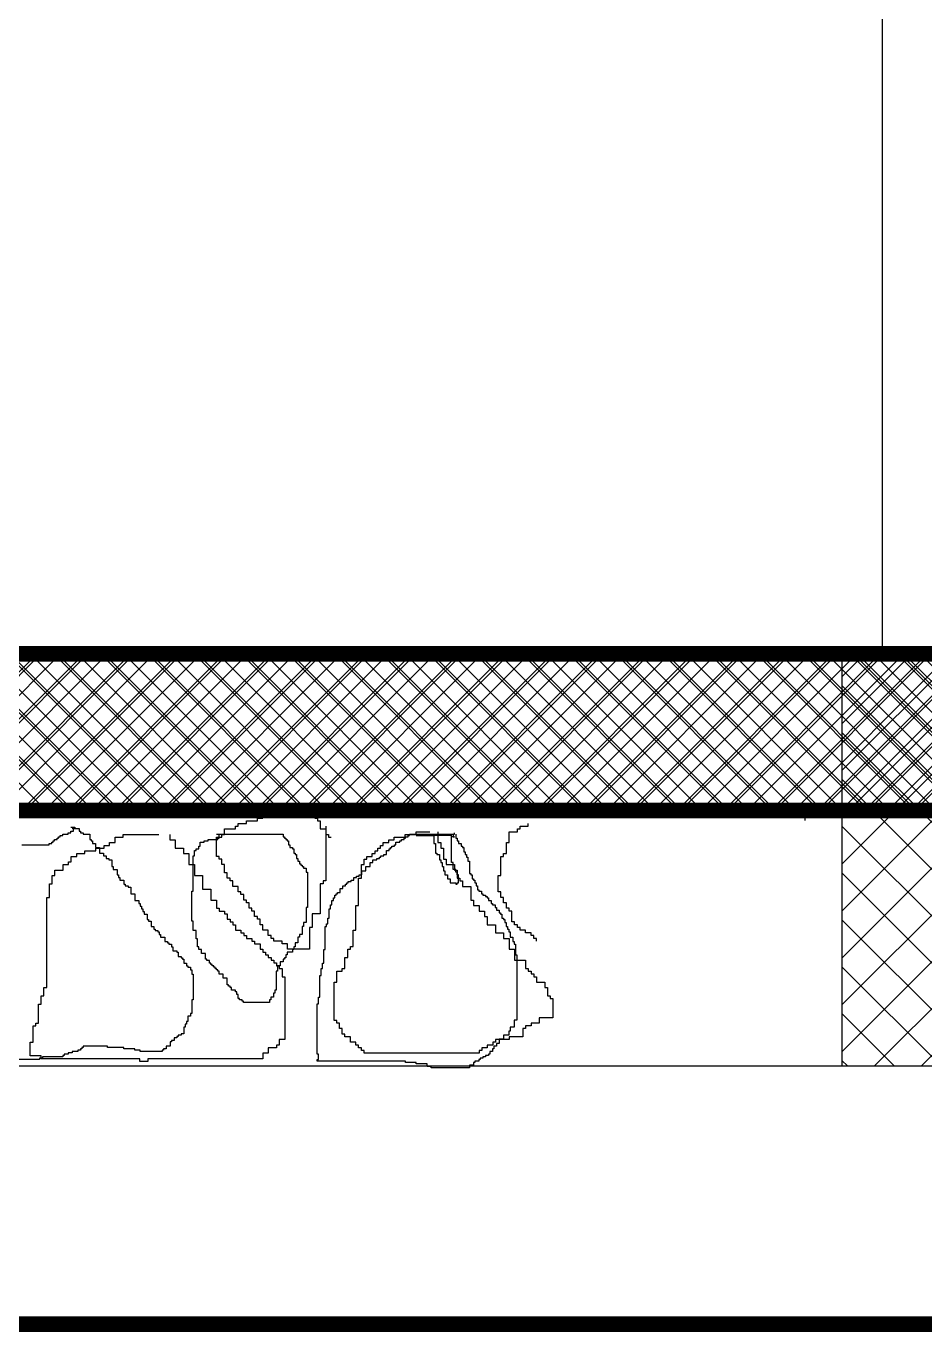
# Model space of a CAD drawing. Extents: x 250879 to 348495, y -51522 to -9360.
# Drawn here: x 282118.9 to 282291.2, y -30426.9 to -30176.7 of the extents above; entities that cross this region are included whole.
import ezdxf

# ---------------------------------------------------------------- set-up
doc = ezdxf.new("R2010")
doc.units = 0
for name, color, linetype in [('AXIS', 1, 'CONTINUOUS'), ('CURTAIN', 150, 'CONTINUOUS'), ('WALL', 7, 'CONTINUOUS')]:
    doc.layers.add(name, color=color, linetype=linetype)
doc.layers.add('VIS', color=8, linetype='CONTINUOUS', lineweight=18)

msp = doc.modelspace()

# ---------------------------------------------------------------- hatches: boundary and pattern name
at = {"layer": 'AXIS'}
h = msp.add_hatch(dxfattribs=at)
h.set_pattern_fill('ANSI37', color=256, style=0)
h.set_pattern_definition([(45, (10887.426, -3880), (-2.24506403, 2.24506403), []), (135, (10887.426, -3880), (-2.24506403, -2.24506403), [])])
h.paths.add_polyline_path([(280918.80191, -30297.00774), (280918.80191, -30327.00774), (283913.00858, -30327.00774), (283913.00858, -30297.00774)])
at = {"layer": 'VIS', "ltscale": 0.0001}
h = msp.add_hatch(dxfattribs=at)
h.set_pattern_fill('ANSI37', color=256, scale=2, style=0)
h.set_pattern_definition([(135, (632214.0665, -10516.453), (4.49012806, 4.49012806), []), (45, (632214.0665, -10516.453), (4.49012806, -4.49012806), [])])
h.paths.add_polyline_path([(282273.96638, -30297.00774), (282356.5052, -30297.00774), (282356.5052, -30302.00774), (282473.96638, -30302.00774), (282473.96638, -30327.00774), (282273.96638, -30327.00774)])
h.paths.add_polyline_path([(282356.5052, -30297.00774), (282418.63701, -30297.00774), (282418.63701, -30302.00774), (282356.5052, -30302.00774)], flags=17)
h.paths.add_polyline_path([(282418.63701, -30297.00774), (282423.63701, -30297.00774), (282423.63701, -30302.00774), (282418.63701, -30302.00774)], flags=17)
h.paths.add_polyline_path([(282423.63701, -30297.00774), (282473.96638, -30297.00774), (282473.96638, -30302.00774), (282423.63701, -30302.00774)])
h.paths.add_polyline_path([(281948.96638, -30327.00774), (281948.96638, -30297.00774), (282273.96638, -30297.00774), (282273.96638, -30327.00774)])
h = msp.add_hatch(dxfattribs=at)
h.set_pattern_fill('ANSI37', color=256, scale=2, style=0)
h.set_pattern_definition([(135, (631063.1087, -7236.453), (4.49012806, 4.49012806), []), (45, (631063.1087, -7236.453), (4.49012806, -4.49012806), [])])
h.paths.add_polyline_path([(282320.73167, -30297.00774), (282275.2855, -30297.00774), (282275.2855, -30375.98063), (282320.73167, -30375.98063)])

# ---------------------------------------------------------------- linework, layer by layer
at = {"layer": 'CURTAIN', "linetype": 'Continuous'}
msp.add_line((282283.00858, -29657.00774), (282283.00858, -30297.00774), dxfattribs=at)
at = {"layer": 'VIS', "ltscale": 0.0001}
msp.add_line((280450.27447, -30297.00774), (284658.39662, -30297.00774), dxfattribs=at)
at = {"layer": 'WALL', "linetype": 'Continuous'}
for p, q in [((282164.27406, -30328.46993), (282164.27406, -30327.9456)), ((282164.27406, -30327.9456), (282174.24111, -30327.9456)), ((282174.24111, -30327.9456), (282174.24111, -30328.46993)), ((282269.48343, -30328.14689), (282268.96142, -30328.14689)), ((282268.96142, -30328.14689), (282268.96142, -30328.40736)), ((282127.47213, -30330.23016), (282128.25417, -30330.23016)), ((282128.25417, -30330.49063), (282127.73217, -30330.49063)), ((282127.99317, -30331.01157), (282127.99317, -30330.49063)), ((282127.99317, -30330.49063), (282128.25417, -30330.49063)), ((282128.25417, -30330.23016), (282128.25417, -30330.49063)), ((282128.25417, -30330.49063), (282129.03622, -30330.49063)), ((282129.03622, -30330.49063), (282129.03622, -30331.01157)), ((282156.92951, -30331.614), (282156.92951, -30330.56582)), ((282156.92951, -30330.56582), (282159.02809, -30330.56582)), ((282159.02809, -30330.56582), (282159.02809, -30330.04197)), ((282159.02809, -30330.04197), (282159.55202, -30330.04197)), ((282159.55202, -30330.04197), (282159.55202, -30329.51763)), ((282159.55202, -30329.51763), (282161.12667, -30329.51763)), ((282161.12667, -30329.51763), (282161.12667, -30328.99378)), ((282161.12667, -30328.99378), (282163.22429, -30328.99378)), ((282163.22429, -30328.99378), (282163.22429, -30328.46993)), ((282163.22429, -30328.46993), (282164.27406, -30328.46993)), ((282174.24111, -30328.46993), (282174.76599, -30328.46993)), ((282174.76599, -30328.46993), (282174.76599, -30328.99378)), ((282174.76599, -30328.99378), (282175.28992, -30328.99378)), ((282175.28992, -30328.99378), (282175.28992, -30330.56582)), ((282175.28992, -30330.56582), (282176.33969, -30330.56582)), ((282176.33969, -30330.04197), (282176.33969, -30340.52235)), ((282176.33969, -30330.56582), (282176.33969, -30331.614)), ((282213.06145, -30331.08966), (282213.06145, -30330.56582)), ((282213.06145, -30330.56582), (282213.58634, -30330.56582)), ((282213.58634, -30330.56582), (282213.58634, -30330.04197)), ((282213.58634, -30330.04197), (282215.16003, -30330.04197)), ((282215.16003, -30330.04197), (282215.16003, -30329.51763)), ((282268.96142, -30328.40736), (282268.17937, -30328.40736)), ((282268.17937, -30328.40736), (282268.17937, -30328.9283)), ((282123.29992, -30333.61578), (282123.29992, -30333.3558)), ((282123.29992, -30333.3558), (282123.82192, -30333.3558)), ((282123.82192, -30333.3558), (282123.82192, -30333.09533)), ((282123.82192, -30333.09533), (282124.08293, -30333.09533)), ((282124.08293, -30333.09533), (282124.08293, -30332.83486)), ((282124.08293, -30332.83486), (282124.34297, -30332.83486)), ((282124.34297, -30332.83486), (282124.34297, -30332.57439)), ((282124.34297, -30332.57439), (282124.86497, -30332.57439)), ((282124.86497, -30332.57439), (282124.86497, -30332.31392)), ((282124.86497, -30332.31392), (282125.12502, -30332.31392)), ((282125.12502, -30332.31392), (282125.12502, -30332.05345)), ((282125.12502, -30332.05345), (282125.38602, -30332.05345)), ((282125.38602, -30332.05345), (282125.38602, -30331.79298)), ((282125.38602, -30331.79298), (282125.90707, -30331.79298)), ((282125.90707, -30331.79298), (282125.90707, -30331.53251)), ((282125.90707, -30331.53251), (282126.95012, -30331.53251)), ((282126.95012, -30331.53251), (282126.95012, -30331.27204)), ((282126.95012, -30331.27204), (282127.47213, -30331.27204)), ((282127.47213, -30331.27204), (282127.47213, -30331.01157)), ((282127.47213, -30331.01157), (282127.99317, -30331.01157)), ((282129.03622, -30331.01157), (282129.29627, -30331.01157)), ((282129.29627, -30331.01157), (282129.29627, -30331.27204)), ((282129.29627, -30331.27204), (282129.81827, -30331.27204)), ((282129.81827, -30331.27204), (282129.81827, -30331.53251)), ((282129.81827, -30331.53251), (282131.12137, -30331.53251)), ((282131.12137, -30331.53251), (282131.12137, -30332.57439)), ((282131.12137, -30332.57439), (282131.38237, -30332.57439)), ((282131.38237, -30332.57439), (282131.38237, -30332.83486)), ((282131.38237, -30332.83486), (282131.64337, -30332.83486)), ((282131.64337, -30332.83486), (282131.64337, -30333.3558)), ((282131.64337, -30333.3558), (282132.16442, -30333.3558)), ((282132.16442, -30333.3558), (282132.16442, -30334.13672)), ((282134.89684, -30333.70988), (282134.89684, -30333.18603)), ((282134.89684, -30333.18603), (282135.94565, -30333.18603)), ((282135.94565, -30333.18603), (282135.94565, -30332.13785)), ((282135.94565, -30332.13785), (282137.51934, -30332.13785)), ((282137.51934, -30332.13785), (282137.51934, -30331.614)), ((282137.51934, -30331.614), (282144.339, -30331.614)), ((282146.43758, -30331.614), (282146.43758, -30332.66218)), ((282146.43758, -30332.66218), (282147.48639, -30332.66218)), ((282147.48639, -30332.66218), (282147.48639, -30334.23422)), ((282152.23958, -30333.87625), (282152.23958, -30333.09533)), ((282152.23958, -30333.09533), (282153.02162, -30333.09533)), ((282153.02162, -30333.09533), (282153.02162, -30332.83486)), ((282153.02162, -30332.83486), (282153.80367, -30332.83486)), ((282153.80367, -30332.83486), (282153.80367, -30332.57439)), ((282153.80367, -30332.57439), (282155.62877, -30332.57439)), ((282155.35582, -30335.80625), (282155.35582, -30332.13785)), ((282155.35582, -30332.13785), (282156.40463, -30332.13785)), ((282155.36777, -30331.53251), (282168.14252, -30331.53251)), ((282155.62877, -30332.57439), (282155.62877, -30332.31392)), ((282155.62877, -30332.31392), (282155.88882, -30332.31392)), ((282155.88882, -30332.31392), (282155.88882, -30331.53251)), ((282156.40463, -30332.13785), (282156.40463, -30331.614)), ((282156.40463, -30331.614), (282156.92951, -30331.614)), ((282168.14252, -30331.53251), (282168.14252, -30332.05345)), ((282168.14252, -30332.05345), (282168.40352, -30332.05345)), ((282168.40352, -30332.05345), (282168.40352, -30332.31392)), ((282168.40352, -30332.31392), (282168.66357, -30332.31392)), ((282168.66357, -30332.31392), (282168.66357, -30332.57439)), ((282168.66357, -30332.57439), (282168.92457, -30332.57439)), ((282168.92457, -30332.57439), (282168.92457, -30332.83486)), ((282168.92457, -30332.83486), (282169.18557, -30332.83486)), ((282169.18557, -30332.83486), (282169.18557, -30333.61578)), ((282176.33969, -30331.614), (282176.86457, -30331.614)), ((282176.86457, -30331.614), (282176.86457, -30332.13785)), ((282176.86457, -30332.13785), (282177.3885, -30332.13785)), ((282187.35651, -30333.70988), (282187.35651, -30333.18603)), ((282187.35651, -30333.18603), (282188.40531, -30333.18603)), ((282188.40531, -30333.18603), (282188.40531, -30332.66218)), ((282188.40531, -30332.66218), (282189.45412, -30332.66218)), ((282189.45412, -30332.66218), (282189.45412, -30332.13785)), ((282189.45412, -30332.13785), (282191.5527, -30332.13785)), ((282189.78177, -30333.61578), (282189.78177, -30333.09533)), ((282189.78177, -30333.09533), (282190.56382, -30333.09533)), ((282190.56382, -30333.09533), (282190.56382, -30332.83486)), ((282190.56382, -30332.83486), (282190.82483, -30332.83486)), ((282190.82483, -30332.83486), (282190.82483, -30332.57439)), ((282190.82483, -30332.57439), (282191.34587, -30332.57439)), ((282191.34587, -30332.57439), (282191.34587, -30332.31392)), ((282191.34587, -30332.31392), (282191.60688, -30332.31392)), ((282191.5527, -30332.13785), (282191.5527, -30331.614)), ((282191.5527, -30331.614), (282193.65128, -30331.614)), ((282191.60688, -30332.31392), (282191.60688, -30332.05345)), ((282191.60688, -30332.05345), (282192.12792, -30332.05345)), ((282192.12792, -30332.05345), (282192.12792, -30331.79298)), ((282192.12792, -30331.79298), (282192.38893, -30331.79298)), ((282192.38893, -30331.79298), (282192.38893, -30331.53251)), ((282192.38893, -30331.53251), (282200.73142, -30331.53251)), ((282193.65128, -30331.614), (282193.65128, -30331.08966)), ((282193.65128, -30331.08966), (282196.27474, -30331.08966)), ((282200.47042, -30331.79298), (282193.69202, -30331.79298)), ((282193.69202, -30331.79298), (282197.08122, -30331.79298)), ((282197.08122, -30331.79298), (282197.08122, -30333.3558)), ((282197.08122, -30333.3558), (282197.34222, -30333.3558)), ((282197.34222, -30333.3558), (282197.34222, -30335.1786)), ((282197.84844, -30331.08966), (282197.84844, -30333.18603)), ((282197.84844, -30333.18603), (282198.37236, -30333.18603)), ((282198.37236, -30333.18603), (282198.37236, -30334.23422)), ((282200.47042, -30337.0014), (282200.47042, -30331.53251)), ((282200.47042, -30331.53251), (282200.99243, -30331.53251)), ((282200.47042, -30332.05345), (282200.47042, -30331.79298)), ((282200.99243, -30332.05345), (282200.47042, -30332.05345)), ((282200.73142, -30331.53251), (282200.73142, -30332.05345)), ((282200.73142, -30332.05345), (282200.99243, -30332.05345)), ((282200.99243, -30331.53251), (282200.99243, -30331.27204)), ((282201.25247, -30331.53251), (282201.25247, -30332.31392)), ((282201.25247, -30332.31392), (282201.51347, -30332.31392)), ((282201.51347, -30332.31392), (282201.51347, -30332.83486)), ((282201.51347, -30332.83486), (282201.77447, -30332.83486)), ((282201.77447, -30332.83486), (282201.77447, -30333.3558)), ((282201.77447, -30333.3558), (282202.29552, -30333.3558)), ((282202.29552, -30333.3558), (282202.29552, -30333.87625)), ((282210.96288, -30335.2824), (282210.96288, -30333.18603)), ((282210.96288, -30333.18603), (282211.48776, -30333.18603)), ((282211.48776, -30333.18603), (282211.48776, -30331.08966)), ((282211.48776, -30331.08966), (282213.06145, -30331.08966)), ((282118.08658, -30333.61578), (282123.29992, -30333.61578)), ((282127.55229, -30336.85443), (282127.55229, -30335.80625)), ((282127.55229, -30335.80625), (282128.6011, -30335.80625)), ((282128.6011, -30335.80625), (282128.6011, -30335.2824)), ((282128.6011, -30335.2824), (282130.1748, -30335.2824)), ((282130.1748, -30335.2824), (282130.1748, -30334.75806)), ((282130.1748, -30334.75806), (282132.27337, -30334.75806)), ((282132.16442, -30334.13672), (282132.94647, -30334.13672)), ((282132.27337, -30334.75806), (282132.27337, -30334.23422)), ((282132.27337, -30334.23422), (282133.84707, -30334.23422)), ((282132.94647, -30334.13672), (282132.94647, -30335.1786)), ((282132.94647, -30335.1786), (282133.72852, -30335.1786)), ((282133.72852, -30335.1786), (282133.72852, -30335.69954)), ((282133.72852, -30335.69954), (282134.25052, -30335.69954)), ((282133.84707, -30334.23422), (282133.84707, -30333.70988)), ((282133.84707, -30333.70988), (282134.89684, -30333.70988)), ((282134.25052, -30335.69954), (282134.25052, -30336.22048)), ((282147.48639, -30334.23422), (282149.06008, -30334.23422)), ((282149.06008, -30334.23422), (282149.06008, -30335.2824)), ((282149.06008, -30335.2824), (282150.10985, -30335.2824)), ((282150.10985, -30335.2824), (282150.10985, -30337.37828)), ((282150.93552, -30342.47077), (282150.93552, -30335.69954)), ((282150.93552, -30335.69954), (282151.19652, -30335.69954)), ((282151.19652, -30335.69954), (282151.19652, -30334.65766)), ((282151.19652, -30334.65766), (282151.45753, -30334.65766)), ((282151.45753, -30334.65766), (282151.45753, -30334.39719)), ((282151.45753, -30334.39719), (282151.97857, -30334.39719)), ((282151.97857, -30334.39719), (282151.97857, -30333.87625)), ((282151.97857, -30333.87625), (282152.23958, -30333.87625)), ((282155.8807, -30335.80625), (282155.35582, -30335.80625)), ((282155.8807, -30336.3301), (282155.8807, -30335.80625)), ((282169.18557, -30333.61578), (282169.44658, -30333.61578)), ((282169.44658, -30333.61578), (282169.44658, -30334.13672)), ((282169.44658, -30334.13672), (282169.96762, -30334.13672)), ((282169.96762, -30334.13672), (282169.96762, -30334.39719)), ((282169.96762, -30334.39719), (282170.22863, -30334.39719)), ((282170.22863, -30334.39719), (282170.22863, -30335.1786)), ((282170.22863, -30335.1786), (282170.48867, -30335.1786)), ((282170.48867, -30335.1786), (282170.48867, -30335.43907)), ((282170.48867, -30335.43907), (282170.74967, -30335.43907)), ((282170.74967, -30335.43907), (282170.74967, -30336.22048)), ((282184.20816, -30336.3301), (282184.20816, -30335.80625)), ((282184.20816, -30335.80625), (282185.25793, -30335.80625)), ((282185.25793, -30335.80625), (282185.25793, -30335.2824)), ((282185.25793, -30335.2824), (282185.78281, -30335.2824)), ((282185.78281, -30335.2824), (282185.78281, -30334.75806)), ((282185.78281, -30334.75806), (282186.30674, -30334.75806)), ((282186.30674, -30334.75806), (282186.30674, -30334.23422)), ((282186.30674, -30334.23422), (282186.83162, -30334.23422)), ((282186.83162, -30334.23422), (282186.83162, -30333.70988)), ((282186.83162, -30333.70988), (282187.35651, -30333.70988)), ((282186.91362, -30335.96001), (282186.91362, -30335.69954)), ((282186.91362, -30335.69954), (282187.43563, -30335.69954)), ((282187.43563, -30335.69954), (282187.43563, -30335.43907)), ((282187.43563, -30335.43907), (282187.95667, -30335.43907)), ((282187.95667, -30335.43907), (282187.95667, -30334.65766)), ((282187.95667, -30334.65766), (282188.47772, -30334.65766)), ((282188.47772, -30334.65766), (282188.47772, -30334.39719)), ((282188.47772, -30334.39719), (282188.73872, -30334.39719)), ((282188.73872, -30334.39719), (282188.73872, -30334.13672)), ((282188.73872, -30334.13672), (282188.99973, -30334.13672)), ((282188.99973, -30334.13672), (282188.99973, -30333.87625)), ((282188.99973, -30333.87625), (282189.52077, -30333.87625)), ((282189.52077, -30333.87625), (282189.52077, -30333.61578)), ((282189.52077, -30333.61578), (282189.78177, -30333.61578)), ((282197.34222, -30335.1786), (282197.60323, -30335.1786)), ((282197.60323, -30335.1786), (282197.60323, -30335.43907)), ((282197.60323, -30335.43907), (282198.12427, -30335.43907)), ((282198.12427, -30335.43907), (282198.12427, -30336.48095)), ((282198.37236, -30334.23422), (282198.89725, -30334.23422)), ((282198.89725, -30334.23422), (282198.89725, -30336.3301)), ((282202.29552, -30333.87625), (282202.55652, -30333.87625)), ((282202.55652, -30333.87625), (282202.55652, -30334.13672)), ((282202.55652, -30334.13672), (282202.81753, -30334.13672)), ((282202.81753, -30334.13672), (282202.81753, -30334.91813)), ((282202.81753, -30334.91813), (282203.07757, -30334.91813)), ((282203.07757, -30334.91813), (282203.07757, -30335.43907)), ((282203.07757, -30335.43907), (282203.33857, -30335.43907)), ((282203.33857, -30335.43907), (282203.33857, -30335.96001)), ((282209.91407, -30339.47465), (282209.91407, -30335.80625)), ((282209.91407, -30335.80625), (282210.43799, -30335.80625)), ((282210.43799, -30335.80625), (282210.43799, -30335.2824)), ((282210.43799, -30335.2824), (282210.96288, -30335.2824)), ((282125.9786, -30338.42646), (282125.9786, -30337.37828)), ((282125.9786, -30337.37828), (282127.02741, -30337.37828)), ((282127.02741, -30337.37828), (282127.02741, -30336.85443)), ((282127.02741, -30336.85443), (282127.55229, -30336.85443)), ((282134.25052, -30336.22048), (282134.77157, -30336.22048)), ((282134.77157, -30336.22048), (282134.77157, -30336.48095)), ((282134.77157, -30336.48095), (282135.29262, -30336.48095)), ((282135.29262, -30336.48095), (282135.29262, -30337.78281)), ((282135.29262, -30337.78281), (282135.55362, -30337.78281)), ((282135.55362, -30337.78281), (282135.55362, -30338.30375)), ((282135.55362, -30338.30375), (282136.33567, -30338.30375)), ((282136.33567, -30338.30375), (282136.33567, -30339.34563)), ((282150.10985, -30337.37828), (282151.15866, -30337.37828)), ((282151.15866, -30337.37828), (282151.15866, -30339.47465)), ((282156.40463, -30336.3301), (282155.8807, -30336.3301)), ((282156.40463, -30337.37828), (282156.40463, -30336.3301)), ((282156.92951, -30337.37828), (282156.40463, -30337.37828)), ((282156.92951, -30338.95031), (282156.92951, -30337.37828)), ((282170.74967, -30336.22048), (282171.01067, -30336.22048)), ((282171.01067, -30336.22048), (282171.01067, -30336.74142)), ((282171.01067, -30336.74142), (282171.27072, -30336.74142)), ((282171.27072, -30336.74142), (282171.27072, -30337.26187)), ((282171.27072, -30337.26187), (282171.53172, -30337.26187)), ((282171.53172, -30337.26187), (282171.53172, -30337.52234)), ((282171.53172, -30337.52234), (282171.79272, -30337.52234)), ((282171.79272, -30337.52234), (282171.79272, -30337.78281)), ((282171.79272, -30337.78281), (282172.05373, -30337.78281)), ((282172.05373, -30337.78281), (282172.05373, -30338.04328)), ((282172.05373, -30338.04328), (282172.57477, -30338.04328)), ((282172.57477, -30338.04328), (282172.57477, -30338.82469)), ((282183.15935, -30339.9985), (282183.15935, -30337.37828)), ((282183.15935, -30337.37828), (282183.68423, -30337.37828)), ((282183.68423, -30337.37828), (282183.68423, -30336.3301)), ((282183.68423, -30336.3301), (282184.20816, -30336.3301)), ((282184.04643, -30338.56422), (282184.04643, -30337.78281)), ((282184.04643, -30337.78281), (282184.82848, -30337.78281)), ((282184.82848, -30337.78281), (282184.82848, -30337.0014)), ((282184.82848, -30337.0014), (282185.34952, -30337.0014)), ((282185.34952, -30337.0014), (282185.34952, -30336.48095)), ((282185.34952, -30336.48095), (282186.13157, -30336.48095)), ((282186.13157, -30336.48095), (282186.13157, -30336.22048)), ((282186.13157, -30336.22048), (282186.65262, -30336.22048)), ((282186.65262, -30336.22048), (282186.65262, -30335.96001)), ((282186.65262, -30335.96001), (282186.91362, -30335.96001)), ((282198.12427, -30336.48095), (282198.38528, -30336.48095)), ((282198.38528, -30336.48095), (282198.38528, -30337.0014)), ((282198.38528, -30337.0014), (282198.64532, -30337.0014)), ((282198.64532, -30337.0014), (282198.64532, -30337.78281)), ((282198.64532, -30337.78281), (282198.90632, -30337.78281)), ((282198.89725, -30336.3301), (282199.42213, -30336.3301)), ((282198.90632, -30337.78281), (282198.90632, -30338.56422)), ((282199.42213, -30336.3301), (282199.42213, -30337.37828)), ((282199.42213, -30337.37828), (282200.99583, -30337.37828)), ((282200.73142, -30337.0014), (282200.47042, -30337.0014)), ((282200.73142, -30338.30375), (282200.73142, -30337.0014)), ((282201.25247, -30338.30375), (282200.73142, -30338.30375)), ((282200.99583, -30337.37828), (282200.99583, -30338.42646)), ((282201.25247, -30338.82469), (282201.25247, -30338.30375)), ((282203.33857, -30335.96001), (282203.59958, -30335.96001)), ((282203.59958, -30335.96001), (282203.59958, -30336.74142)), ((282203.59958, -30336.74142), (282203.85962, -30336.74142)), ((282203.85962, -30336.74142), (282203.85962, -30339.08516)), ((282123.88002, -30341.04668), (282123.88002, -30339.47465)), ((282123.88002, -30339.47465), (282124.4049, -30339.47465)), ((282124.4049, -30339.47465), (282124.4049, -30338.42646)), ((282124.4049, -30338.42646), (282125.9786, -30338.42646)), ((282136.33567, -30339.34563), (282136.59667, -30339.34563)), ((282136.59667, -30339.34563), (282136.59667, -30339.86656)), ((282136.59667, -30339.86656), (282136.85768, -30339.86656)), ((282136.85768, -30339.86656), (282136.85768, -30340.38702)), ((282136.85768, -30340.38702), (282137.63972, -30340.38702)), ((282137.63972, -30340.38702), (282137.63972, -30341.16843)), ((282151.15866, -30339.47465), (282152.73236, -30339.47465)), ((282152.73236, -30339.47465), (282152.73236, -30342.09486)), ((282157.4544, -30338.95031), (282156.92951, -30338.95031)), ((282157.4544, -30339.9985), (282157.4544, -30338.95031)), ((282157.97832, -30339.9985), (282157.4544, -30339.9985)), ((282157.97832, -30340.52235), (282157.97832, -30339.9985)), ((282158.50321, -30340.52235), (282157.97832, -30340.52235)), ((282158.50321, -30341.57053), (282158.50321, -30340.52235)), ((282172.57477, -30338.82469), (282172.83578, -30338.82469)), ((282172.83578, -30338.82469), (282172.83578, -30345.59592)), ((282176.33969, -30340.52235), (282175.8148, -30340.52235)), ((282175.8148, -30340.52235), (282175.8148, -30341.04668)), ((282180.65627, -30340.90796), (282180.65627, -30340.64749)), ((282180.65627, -30340.64749), (282181.17827, -30340.64749)), ((282181.17827, -30340.64749), (282181.17827, -30340.38702)), ((282181.17827, -30340.38702), (282181.69932, -30340.38702)), ((282181.69932, -30340.38702), (282181.69932, -30339.86656)), ((282181.69932, -30339.86656), (282182.22133, -30339.86656)), ((282182.22133, -30339.86656), (282182.22133, -30339.6061)), ((282182.22133, -30339.6061), (282182.74237, -30339.6061)), ((282182.63446, -30345.23893), (282182.63446, -30339.9985)), ((282182.63446, -30339.9985), (282183.15935, -30339.9985)), ((282182.74237, -30339.6061), (282182.74237, -30339.34563)), ((282182.74237, -30339.34563), (282183.26342, -30339.34563)), ((282183.26342, -30339.34563), (282183.26342, -30338.56422)), ((282183.26342, -30338.56422), (282184.04643, -30338.56422)), ((282198.90632, -30338.56422), (282199.16732, -30338.56422)), ((282199.16732, -30338.56422), (282199.16732, -30339.34563)), ((282199.16732, -30339.34563), (282199.68837, -30339.34563)), ((282199.68837, -30339.34563), (282199.68837, -30340.12703)), ((282199.68837, -30340.12703), (282200.21038, -30340.12703)), ((282200.21038, -30340.12703), (282200.21038, -30340.90796)), ((282200.99583, -30338.42646), (282201.52071, -30338.42646)), ((282201.51347, -30338.82469), (282201.25247, -30338.82469)), ((282201.51347, -30339.34563), (282201.51347, -30338.82469)), ((282201.77447, -30339.34563), (282201.51347, -30339.34563)), ((282201.52071, -30338.42646), (282201.52071, -30339.9985)), ((282201.52071, -30339.9985), (282202.04464, -30339.9985)), ((282201.77447, -30340.90796), (282201.77447, -30339.34563)), ((282202.04464, -30339.9985), (282202.04464, -30340.52235)), ((282202.04464, -30340.52235), (282202.56952, -30340.52235)), ((282202.56952, -30340.52235), (282202.56952, -30341.57053)), ((282203.85962, -30339.08516), (282204.12062, -30339.08516)), ((282204.12062, -30339.08516), (282204.12062, -30339.34563)), ((282204.12062, -30339.34563), (282204.38163, -30339.34563)), ((282204.38163, -30339.34563), (282204.38163, -30340.12703)), ((282204.38163, -30340.12703), (282204.64167, -30340.12703)), ((282204.64167, -30340.12703), (282204.64167, -30340.38702)), ((282204.64167, -30340.38702), (282204.90267, -30340.38702)), ((282204.90267, -30340.38702), (282204.90267, -30340.90796)), ((282209.38918, -30342.61871), (282209.38918, -30339.47465)), ((282209.38918, -30339.47465), (282209.91407, -30339.47465)), ((282123.35513, -30343.6669), (282123.35513, -30341.04668)), ((282123.35513, -30341.04668), (282123.88002, -30341.04668)), ((282137.63972, -30341.16843), (282137.89977, -30341.16843)), ((282137.89977, -30341.16843), (282137.89977, -30341.4289)), ((282137.89977, -30341.4289), (282138.42177, -30341.4289)), ((282138.42177, -30341.4289), (282138.42177, -30341.68937)), ((282138.42177, -30341.68937), (282138.94282, -30341.68937)), ((282138.94282, -30341.68937), (282138.94282, -30342.99171)), ((282138.94282, -30342.99171), (282139.72487, -30342.99171)), ((282139.72487, -30342.99171), (282139.72487, -30344.29358)), ((282150.67548, -30348.20013), (282150.67548, -30342.47077)), ((282150.67548, -30342.47077), (282150.93552, -30342.47077)), ((282152.73236, -30342.09486), (282154.30605, -30342.09486)), ((282154.30605, -30342.09486), (282154.30605, -30344.19075)), ((282159.55202, -30341.57053), (282158.50321, -30341.57053)), ((282159.55202, -30342.61871), (282159.55202, -30341.57053)), ((282160.0769, -30342.61871), (282159.55202, -30342.61871)), ((282160.0769, -30343.14256), (282160.0769, -30342.61871)), ((282160.60179, -30343.14256), (282160.0769, -30343.14256)), ((282160.60179, -30344.19075), (282160.60179, -30343.14256)), ((282175.8148, -30341.04668), (282175.28992, -30341.04668)), ((282175.28992, -30341.04668), (282175.28992, -30346.81096)), ((282178.05008, -30343.77264), (282178.05008, -30343.25218)), ((282178.05008, -30343.25218), (282178.31012, -30343.25218)), ((282178.31012, -30343.25218), (282178.31012, -30342.99171)), ((282178.31012, -30342.99171), (282178.57112, -30342.99171)), ((282178.57112, -30342.99171), (282178.57112, -30342.73124)), ((282178.57112, -30342.73124), (282179.09217, -30342.73124)), ((282179.09217, -30342.73124), (282179.09217, -30341.94984)), ((282179.09217, -30341.94984), (282179.61418, -30341.94984)), ((282179.61418, -30341.94984), (282179.61418, -30341.4289)), ((282179.61418, -30341.4289), (282180.13522, -30341.4289)), ((282180.13522, -30341.4289), (282180.13522, -30341.16843)), ((282180.13522, -30341.16843), (282180.39622, -30341.16843)), ((282180.39622, -30341.16843), (282180.39622, -30340.90796)), ((282180.39622, -30340.90796), (282180.65627, -30340.90796)), ((282200.21038, -30340.90796), (282201.25247, -30340.90796)), ((282201.25247, -30340.90796), (282201.25247, -30341.16843)), ((282201.25247, -30341.16843), (282201.51347, -30341.16843)), ((282201.51347, -30341.16843), (282201.51347, -30340.90796)), ((282201.51347, -30340.90796), (282201.77447, -30340.90796)), ((282202.56952, -30341.57053), (282204.14322, -30341.57053)), ((282204.14322, -30341.57053), (282204.14322, -30344.19075)), ((282204.90267, -30340.90796), (282205.16367, -30340.90796)), ((282205.16367, -30340.90796), (282205.16367, -30341.4289)), ((282205.16367, -30341.4289), (282205.42468, -30341.4289)), ((282205.42468, -30341.4289), (282205.42468, -30342.2103)), ((282205.42468, -30342.2103), (282205.68472, -30342.2103)), ((282205.68472, -30342.2103), (282205.68472, -30342.47077)), ((282205.68472, -30342.47077), (282206.20673, -30342.47077)), ((282206.20673, -30342.47077), (282206.20673, -30342.99171)), ((282206.20673, -30342.99171), (282206.46677, -30342.99171)), ((282206.46677, -30342.99171), (282206.46677, -30343.25218)), ((282206.46677, -30343.25218), (282206.98878, -30343.25218)), ((282206.98878, -30343.25218), (282206.98878, -30343.51265)), ((282209.91407, -30342.61871), (282209.38918, -30342.61871)), ((282209.91407, -30343.6669), (282209.91407, -30342.61871)), ((282122.83025, -30360.95974), (282122.83025, -30343.6669)), ((282122.83025, -30343.6669), (282123.35513, -30343.6669)), ((282139.72487, -30344.29358), (282140.50692, -30344.29358)), ((282140.50692, -30344.29358), (282140.50692, -30344.81451)), ((282140.50692, -30344.81451), (282140.76792, -30344.81451)), ((282140.76792, -30344.81451), (282140.76792, -30345.33545)), ((282140.76792, -30345.33545), (282141.02892, -30345.33545)), ((282141.02892, -30345.33545), (282141.02892, -30345.85639)), ((282141.02892, -30345.85639), (282141.28897, -30345.85639)), ((282141.28897, -30345.85639), (282141.28897, -30346.37733)), ((282154.30605, -30344.19075), (282155.35582, -30344.19075)), ((282155.35582, -30344.19075), (282155.35582, -30345.76278)), ((282155.35582, -30345.76278), (282155.8807, -30345.76278)), ((282155.8807, -30345.76278), (282155.8807, -30346.28711)), ((282161.12667, -30344.19075), (282160.60179, -30344.19075)), ((282161.12667, -30344.7146), (282161.12667, -30344.19075)), ((282161.6506, -30344.7146), (282161.12667, -30344.7146)), ((282161.6506, -30345.76278), (282161.6506, -30344.7146)), ((282162.17548, -30345.76278), (282161.6506, -30345.76278)), ((282162.17548, -30346.28711), (282162.17548, -30345.76278)), ((282172.83578, -30345.59592), (282172.57477, -30345.59592)), ((282172.57477, -30345.59592), (282172.57477, -30348.4606)), ((282177.00703, -30347.67919), (282177.00703, -30345.85639)), ((282177.00703, -30345.85639), (282177.26707, -30345.85639)), ((282177.26707, -30345.85639), (282177.26707, -30345.07498)), ((282177.26707, -30345.07498), (282177.52807, -30345.07498)), ((282177.52807, -30345.07498), (282177.52807, -30344.29358)), ((282177.52807, -30344.29358), (282177.78907, -30344.29358)), ((282177.78907, -30344.29358), (282177.78907, -30343.77264)), ((282177.78907, -30343.77264), (282178.05008, -30343.77264)), ((282182.11054, -30349.95503), (282182.11054, -30345.23893)), ((282182.11054, -30345.23893), (282182.63446, -30345.23893)), ((282204.14322, -30344.19075), (282204.6681, -30344.19075)), ((282204.6681, -30344.19075), (282204.6681, -30345.23893)), ((282204.6681, -30345.23893), (282205.71691, -30345.23893)), ((282205.71691, -30345.23893), (282205.71691, -30346.28711)), ((282206.98878, -30343.51265), (282207.24882, -30343.51265)), ((282207.24882, -30343.51265), (282207.24882, -30343.77264)), ((282207.24882, -30343.77264), (282207.50982, -30343.77264)), ((282207.50982, -30343.77264), (282207.50982, -30344.29358)), ((282207.50982, -30344.29358), (282208.03183, -30344.29358)), ((282208.03183, -30344.29358), (282208.03183, -30344.81451)), ((282208.03183, -30344.81451), (282208.29187, -30344.81451)), ((282208.29187, -30344.81451), (282208.29187, -30345.07498)), ((282208.29187, -30345.07498), (282208.81388, -30345.07498)), ((282208.81388, -30345.07498), (282208.81388, -30345.59592)), ((282208.81388, -30345.59592), (282209.07392, -30345.59592)), ((282209.07392, -30345.59592), (282209.07392, -30346.11686)), ((282210.43799, -30343.6669), (282209.91407, -30343.6669)), ((282210.43799, -30344.7146), (282210.43799, -30343.6669)), ((282210.96288, -30344.7146), (282210.43799, -30344.7146)), ((282210.96288, -30345.76278), (282210.96288, -30344.7146)), ((282211.48776, -30345.76278), (282210.96288, -30345.76278)), ((282211.48776, -30346.28711), (282211.48776, -30345.76278)), ((282141.28897, -30346.37733), (282141.54997, -30346.37733)), ((282141.54997, -30346.37733), (282141.54997, -30346.89779)), ((282141.54997, -30346.89779), (282142.07198, -30346.89779)), ((282142.07198, -30346.89779), (282142.07198, -30347.93966)), ((282142.07198, -30347.93966), (282142.33202, -30347.93966)), ((282142.33202, -30347.93966), (282142.33202, -30348.20013)), ((282142.33202, -30348.20013), (282142.85403, -30348.20013)), ((282142.85403, -30348.20013), (282142.85403, -30349.24201)), ((282150.93552, -30348.20013), (282150.67548, -30348.20013)), ((282150.93552, -30350.02342), (282150.93552, -30348.20013)), ((282155.8807, -30346.28711), (282156.92951, -30346.28711)), ((282156.92951, -30346.28711), (282156.92951, -30346.81096)), ((282156.92951, -30346.81096), (282157.4544, -30346.81096)), ((282157.4544, -30346.81096), (282157.4544, -30347.85915)), ((282157.4544, -30347.85915), (282157.97832, -30347.85915)), ((282157.97832, -30347.85915), (282157.97832, -30348.38299)), ((282157.97832, -30348.38299), (282158.50321, -30348.38299)), ((282158.50321, -30348.38299), (282158.50321, -30348.90733)), ((282162.70037, -30346.28711), (282162.17548, -30346.28711)), ((282162.70037, -30347.33481), (282162.70037, -30346.28711)), ((282163.22429, -30347.33481), (282162.70037, -30347.33481)), ((282163.22429, -30347.85915), (282163.22429, -30347.33481)), ((282163.74917, -30347.85915), (282163.22429, -30347.85915)), ((282163.74917, -30348.90733), (282163.74917, -30347.85915)), ((282175.28992, -30346.81096), (282173.71622, -30346.81096)), ((282173.71622, -30346.81096), (282173.71622, -30349.43118)), ((282176.74602, -30348.72107), (282176.74602, -30347.67919)), ((282176.74602, -30347.67919), (282177.00703, -30347.67919)), ((282205.71691, -30346.28711), (282206.76668, -30346.28711)), ((282206.76668, -30346.28711), (282206.76668, -30347.33481)), ((282206.76668, -30347.33481), (282207.2906, -30347.33481)), ((282207.2906, -30347.33481), (282207.2906, -30348.90733)), ((282209.07392, -30346.11686), (282209.59593, -30346.11686)), ((282209.59593, -30346.11686), (282209.59593, -30346.6378)), ((282209.59593, -30346.6378), (282209.85597, -30346.6378)), ((282209.85597, -30346.6378), (282209.85597, -30346.89779)), ((282209.85597, -30346.89779), (282210.11697, -30346.89779)), ((282210.11697, -30346.89779), (282210.11697, -30347.67919)), ((282210.11697, -30347.67919), (282210.37798, -30347.67919)), ((282210.37798, -30347.67919), (282210.37798, -30347.93966)), ((282210.37798, -30347.93966), (282210.63802, -30347.93966)), ((282210.63802, -30347.93966), (282210.63802, -30348.4606)), ((282212.01264, -30346.28711), (282211.48776, -30346.28711)), ((282212.01264, -30348.38299), (282212.01264, -30346.28711)), ((282212.53657, -30348.38299), (282212.01264, -30348.38299)), ((282212.53657, -30348.90733), (282212.53657, -30348.38299)), ((282142.85403, -30349.24201), (282143.37507, -30349.24201)), ((282143.37507, -30349.24201), (282143.37507, -30349.76295)), ((282143.37507, -30349.76295), (282143.63607, -30349.76295)), ((282143.63607, -30349.76295), (282143.63607, -30350.02342)), ((282143.63607, -30350.02342), (282144.15712, -30350.02342)), ((282144.15712, -30350.02342), (282144.15712, -30350.2834)), ((282144.15712, -30350.2834), (282144.41812, -30350.2834)), ((282144.41812, -30350.2834), (282144.41812, -30350.80434)), ((282144.41812, -30350.80434), (282144.67913, -30350.80434)), ((282144.67913, -30350.80434), (282144.67913, -30351.32528)), ((282151.45753, -30350.02342), (282150.93552, -30350.02342)), ((282151.45753, -30351.58575), (282151.45753, -30350.02342)), ((282158.50321, -30348.90733), (282159.02809, -30348.90733)), ((282159.02809, -30348.90733), (282159.02809, -30349.95503)), ((282159.02809, -30349.95503), (282160.0769, -30349.95503)), ((282160.0769, -30349.95503), (282160.0769, -30350.47936)), ((282160.0769, -30350.47936), (282160.60179, -30350.47936)), ((282160.60179, -30350.47936), (282160.60179, -30351.00321)), ((282164.27406, -30348.90733), (282163.74917, -30348.90733)), ((282164.27406, -30349.95503), (282164.27406, -30348.90733)), ((282165.32287, -30349.95503), (282164.27406, -30349.95503)), ((282165.32287, -30351.00321), (282165.32287, -30349.95503)), ((282171.79272, -30350.80434), (282171.27072, -30350.80434)), ((282171.27072, -30350.80434), (282171.27072, -30351.32528)), ((282172.05373, -30349.24201), (282171.79272, -30349.24201)), ((282171.79272, -30349.24201), (282171.79272, -30350.80434)), ((282172.57477, -30348.4606), (282172.05373, -30348.4606)), ((282172.05373, -30348.4606), (282172.05373, -30349.24201)), ((282173.71622, -30349.43118), (282173.1923, -30349.43118)), ((282173.1923, -30349.43118), (282173.1923, -30353.62343)), ((282176.22498, -30353.66902), (282176.22498, -30349.24201)), ((282176.22498, -30349.24201), (282176.48502, -30349.24201)), ((282176.48502, -30349.24201), (282176.48502, -30348.72107)), ((282176.48502, -30348.72107), (282176.74602, -30348.72107)), ((282181.58565, -30353.09958), (282181.58565, -30349.95503)), ((282181.58565, -30349.95503), (282182.11054, -30349.95503)), ((282207.2906, -30348.90733), (282208.8643, -30348.90733)), ((282208.8643, -30348.90733), (282208.8643, -30350.47936)), ((282208.8643, -30350.47936), (282210.43799, -30350.47936)), ((282210.43799, -30350.47936), (282210.43799, -30351.52706)), ((282210.63802, -30348.4606), (282210.89902, -30348.4606)), ((282210.89902, -30348.4606), (282210.89902, -30349.24201)), ((282210.89902, -30349.24201), (282211.16002, -30349.24201)), ((282211.16002, -30349.24201), (282211.16002, -30349.76295)), ((282211.16002, -30349.76295), (282211.42103, -30349.76295)), ((282211.42103, -30349.76295), (282211.42103, -30350.2834)), ((282211.42103, -30350.2834), (282211.68107, -30350.2834)), ((282211.68107, -30350.2834), (282211.68107, -30351.32528)), ((282213.06145, -30348.90733), (282212.53657, -30348.90733)), ((282213.06145, -30349.43118), (282213.06145, -30348.90733)), ((282213.58634, -30349.43118), (282213.06145, -30349.43118)), ((282213.58634, -30349.95503), (282213.58634, -30349.43118)), ((282214.63515, -30349.95503), (282213.58634, -30349.95503)), ((282214.63515, -30350.47936), (282214.63515, -30349.95503)), ((282215.68396, -30350.47936), (282214.63515, -30350.47936)), ((282215.68396, -30351.00321), (282215.68396, -30350.47936)), ((282144.67913, -30351.32528), (282145.46118, -30351.32528)), ((282145.46118, -30351.32528), (282145.46118, -30352.10669)), ((282145.46118, -30352.10669), (282145.98222, -30352.10669)), ((282145.98222, -30352.10669), (282145.98222, -30352.36716)), ((282145.98222, -30352.36716), (282146.24323, -30352.36716)), ((282146.24323, -30352.36716), (282146.24323, -30352.62763)), ((282146.24323, -30352.62763), (282146.76427, -30352.62763)), ((282146.76427, -30352.62763), (282146.76427, -30353.14857)), ((282146.76427, -30353.14857), (282147.02527, -30353.14857)), ((282147.02527, -30353.14857), (282147.02527, -30353.92949)), ((282151.71757, -30351.58575), (282151.45753, -30351.58575)), ((282151.71757, -30353.14857), (282151.71757, -30351.58575)), ((282151.97857, -30353.14857), (282151.71757, -30353.14857)), ((282151.97857, -30353.66902), (282151.97857, -30353.14857)), ((282160.60179, -30351.00321), (282161.12667, -30351.00321)), ((282161.12667, -30351.00321), (282161.12667, -30351.52706)), ((282161.12667, -30351.52706), (282162.17548, -30351.52706)), ((282162.17548, -30351.52706), (282162.17548, -30352.05139)), ((282162.17548, -30352.05139), (282162.70037, -30352.05139)), ((282162.70037, -30352.05139), (282162.70037, -30352.57524)), ((282162.70037, -30352.57524), (282163.74917, -30352.57524)), ((282163.74917, -30352.57524), (282163.74917, -30353.62343)), ((282165.84775, -30351.00321), (282165.32287, -30351.00321)), ((282165.84775, -30351.52706), (282165.84775, -30351.00321)), ((282166.37264, -30351.52706), (282165.84775, -30351.52706)), ((282166.37264, -30352.05139), (282166.37264, -30351.52706)), ((282167.94633, -30352.05139), (282166.37264, -30352.05139)), ((282167.94633, -30352.57524), (282167.94633, -30352.05139)), ((282168.99514, -30352.57524), (282167.94633, -30352.57524)), ((282168.99514, -30353.62343), (282168.99514, -30352.57524)), ((282170.48867, -30353.14857), (282170.22863, -30353.14857)), ((282170.22863, -30353.14857), (282170.22863, -30353.66902)), ((282171.01067, -30352.36716), (282170.48867, -30352.36716)), ((282170.48867, -30352.36716), (282170.48867, -30353.14857)), ((282171.27072, -30351.32528), (282171.01067, -30351.32528)), ((282171.01067, -30351.32528), (282171.01067, -30352.36716)), ((282181.06077, -30353.62343), (282181.06077, -30353.09958)), ((282181.06077, -30353.09958), (282181.58565, -30353.09958)), ((282210.43799, -30351.52706), (282211.48776, -30351.52706)), ((282211.48776, -30351.52706), (282211.48776, -30353.62343)), ((282211.68107, -30351.32528), (282212.20308, -30351.32528)), ((282212.20308, -30351.32528), (282212.20308, -30352.10669)), ((282212.20308, -30352.10669), (282212.46312, -30352.10669)), ((282212.46312, -30352.10669), (282212.46312, -30352.62763)), ((282212.46312, -30352.62763), (282212.72412, -30352.62763)), ((282212.72412, -30352.62763), (282212.72412, -30354.7109)), ((282216.20884, -30351.00321), (282215.68396, -30351.00321)), ((282216.20884, -30351.52706), (282216.20884, -30351.00321)), ((282216.73373, -30351.52706), (282216.20884, -30351.52706)), ((282216.73373, -30352.05139), (282216.73373, -30351.52706)), ((282147.02527, -30353.92949), (282147.80732, -30353.92949)), ((282147.80732, -30353.92949), (282147.80732, -30354.18996)), ((282147.80732, -30354.18996), (282148.06833, -30354.18996)), ((282148.06833, -30354.18996), (282148.06833, -30354.97137)), ((282148.06833, -30354.97137), (282148.58937, -30354.97137)), ((282148.58937, -30354.97137), (282148.58937, -30355.23184)), ((282148.58937, -30355.23184), (282148.85038, -30355.23184)), ((282148.85038, -30355.23184), (282148.85038, -30355.49231)), ((282148.85038, -30355.49231), (282149.11042, -30355.49231)), ((282149.11042, -30355.49231), (282149.11042, -30356.27372)), ((282152.49962, -30353.66902), (282151.97857, -30353.66902)), ((282152.49962, -30354.45043), (282152.49962, -30353.66902)), ((282153.28167, -30354.45043), (282152.49962, -30354.45043)), ((282153.28167, -30355.49231), (282153.28167, -30354.45043)), ((282153.54267, -30355.49231), (282153.28167, -30355.49231)), ((282153.54267, -30355.75278), (282153.54267, -30355.49231)), ((282154.06468, -30355.75278), (282153.54267, -30355.75278)), ((282154.06468, -30356.27372), (282154.06468, -30355.75278)), ((282163.74917, -30353.62343), (282164.27406, -30353.62343)), ((282164.27406, -30353.62343), (282164.27406, -30354.14728)), ((282164.27406, -30354.14728), (282164.79798, -30354.14728)), ((282164.79798, -30354.14728), (282164.79798, -30354.67161)), ((282164.79798, -30354.67161), (282165.32287, -30354.67161)), ((282165.32287, -30354.67161), (282165.32287, -30355.19546)), ((282165.32287, -30355.19546), (282165.84775, -30355.19546)), ((282165.84775, -30355.19546), (282165.84775, -30355.71979)), ((282165.84775, -30355.71979), (282166.37264, -30355.71979)), ((282166.37264, -30355.71979), (282166.37264, -30356.24364)), ((282168.40352, -30355.49231), (282168.14252, -30355.49231)), ((282168.14252, -30355.49231), (282168.14252, -30356.01325)), ((282168.66357, -30355.23184), (282168.40352, -30355.23184)), ((282168.40352, -30355.23184), (282168.40352, -30355.49231)), ((282168.92457, -30354.7109), (282168.66357, -30354.7109)), ((282168.66357, -30354.7109), (282168.66357, -30355.23184)), ((282169.96762, -30354.18996), (282168.92457, -30354.18996)), ((282168.92457, -30354.18996), (282168.92457, -30354.7109)), ((282173.1923, -30353.62343), (282168.99514, -30353.62343)), ((282170.22863, -30353.66902), (282169.96762, -30353.66902)), ((282169.96762, -30353.66902), (282169.96762, -30354.18996)), ((282175.96397, -30356.27372), (282175.96397, -30353.66902)), ((282175.96397, -30353.66902), (282176.22498, -30353.66902)), ((282180.01196, -30357.29183), (282180.01196, -30355.19546)), ((282180.01196, -30355.19546), (282180.53684, -30355.19546)), ((282180.53684, -30355.19546), (282180.53684, -30353.62343)), ((282180.53684, -30353.62343), (282181.06077, -30353.62343)), ((282211.48776, -30353.62343), (282212.53657, -30353.62343)), ((282212.53657, -30353.62343), (282212.53657, -30355.71979)), ((282212.53657, -30355.71979), (282214.63515, -30355.71979)), ((282212.72412, -30354.7109), (282212.98513, -30354.7109)), ((282212.98513, -30354.7109), (282212.98513, -30367.21149)), ((282214.63515, -30355.71979), (282214.63515, -30357.29183)), ((282149.11042, -30356.27372), (282149.63242, -30356.27372)), ((282149.63242, -30356.27372), (282149.63242, -30356.79466)), ((282149.63242, -30356.79466), (282149.89247, -30356.79466)), ((282149.89247, -30356.79466), (282149.89247, -30357.05464)), ((282149.89247, -30357.05464), (282150.41447, -30357.05464)), ((282150.41447, -30357.05464), (282150.41447, -30357.57558)), ((282150.41447, -30357.57558), (282150.67548, -30357.57558)), ((282150.67548, -30357.57558), (282150.67548, -30358.35699)), ((282150.67548, -30358.35699), (282150.93552, -30358.35699)), ((282150.93552, -30358.35699), (282150.93552, -30363.30542)), ((282154.32472, -30356.27372), (282154.06468, -30356.27372)), ((282154.32472, -30356.53419), (282154.32472, -30356.27372)), ((282154.58572, -30356.53419), (282154.32472, -30356.53419)), ((282154.58572, -30356.79466), (282154.58572, -30356.53419)), ((282154.84673, -30356.79466), (282154.58572, -30356.79466)), ((282154.84673, -30357.05464), (282154.84673, -30356.79466)), ((282155.10677, -30357.05464), (282154.84673, -30357.05464)), ((282155.10677, -30357.31511), (282155.10677, -30357.05464)), ((282155.36777, -30357.31511), (282155.10677, -30357.31511)), ((282155.36777, -30357.57558), (282155.36777, -30357.31511)), ((282155.62877, -30357.57558), (282155.36777, -30357.57558)), ((282155.62877, -30357.83605), (282155.62877, -30357.57558)), ((282155.88882, -30357.83605), (282155.62877, -30357.83605)), ((282155.88882, -30358.35699), (282155.88882, -30357.83605)), ((282156.67087, -30358.35699), (282155.88882, -30358.35699)), ((282156.67087, -30359.1384), (282156.67087, -30358.35699)), ((282166.37264, -30356.24364), (282166.89656, -30356.24364)), ((282167.09947, -30357.83605), (282166.83943, -30357.83605)), ((282166.83943, -30357.83605), (282166.83943, -30361.48214)), ((282166.89656, -30356.24364), (282166.89656, -30356.76749)), ((282166.89656, -30356.76749), (282167.42145, -30356.76749)), ((282167.62148, -30356.79466), (282167.09947, -30356.79466)), ((282167.09947, -30356.79466), (282167.09947, -30357.83605)), ((282167.42145, -30356.76749), (282167.42145, -30357.29183)), ((282167.42145, -30357.29183), (282167.94633, -30357.29183)), ((282168.14252, -30356.01325), (282167.62148, -30356.01325)), ((282167.62148, -30356.01325), (282167.62148, -30356.79466)), ((282167.94633, -30357.29183), (282167.94633, -30358.86386)), ((282175.44293, -30358.61746), (282175.44293, -30357.31511)), ((282175.44293, -30357.31511), (282175.70297, -30357.31511)), ((282175.70297, -30357.31511), (282175.70297, -30356.27372)), ((282175.70297, -30356.27372), (282175.96397, -30356.27372)), ((282178.43827, -30359.91204), (282178.43827, -30357.81568)), ((282178.43827, -30357.81568), (282179.48708, -30357.81568)), ((282179.48708, -30357.81568), (282179.48708, -30357.29183)), ((282179.48708, -30357.29183), (282180.01196, -30357.29183)), ((282214.63515, -30357.29183), (282215.16003, -30357.29183)), ((282215.16003, -30357.29183), (282215.16003, -30357.81568)), ((282215.16003, -30357.81568), (282215.68396, -30357.81568)), ((282215.68396, -30357.81568), (282215.68396, -30358.33953)), ((282215.68396, -30358.33953), (282216.20884, -30358.33953)), ((282216.20884, -30358.33953), (282216.20884, -30358.86386)), ((282157.45388, -30359.1384), (282156.67087, -30359.1384)), ((282157.45388, -30360.44026), (282157.45388, -30359.1384)), ((282157.71392, -30360.44026), (282157.45388, -30360.44026)), ((282157.71392, -30360.70073), (282157.71392, -30360.44026)), ((282157.97492, -30360.70073), (282157.71392, -30360.70073)), ((282157.97492, -30360.9612), (282157.97492, -30360.70073)), ((282167.94633, -30358.86386), (282168.47026, -30358.86386)), ((282168.47026, -30358.86386), (282168.47026, -30370.91676)), ((282175.18192, -30362.78448), (282175.18192, -30358.61746)), ((282175.18192, -30358.61746), (282175.44293, -30358.61746)), ((282177.91338, -30367.24836), (282177.91338, -30359.91204)), ((282177.91338, -30359.91204), (282178.43827, -30359.91204)), ((282216.20884, -30358.86386), (282216.73373, -30358.86386)), ((282216.73373, -30358.86386), (282216.73373, -30359.91204)), ((282216.73373, -30359.91204), (282218.30742, -30359.91204)), ((282218.30742, -30359.91204), (282218.30742, -30360.95974)), ((282121.78144, -30364.10429), (282121.78144, -30362.53226)), ((282121.78144, -30362.53226), (282122.30633, -30362.53226)), ((282122.30633, -30362.53226), (282122.30633, -30360.95974)), ((282122.30633, -30360.95974), (282122.83025, -30360.95974)), ((282150.93552, -30363.30542), (282150.67548, -30363.30542)), ((282150.67548, -30363.30542), (282150.67548, -30365.90963)), ((282158.23593, -30360.9612), (282157.97492, -30360.9612)), ((282158.23593, -30361.48214), (282158.23593, -30360.9612)), ((282159.01797, -30361.48214), (282158.23593, -30361.48214)), ((282159.01797, -30361.74261), (282159.01797, -30361.48214)), ((282159.27802, -30361.74261), (282159.01797, -30361.74261)), ((282159.27802, -30362.26354), (282159.27802, -30361.74261)), ((282159.53902, -30362.26354), (282159.27802, -30362.26354)), ((282159.53902, -30363.04495), (282159.53902, -30362.26354)), ((282159.80002, -30363.04495), (282159.53902, -30363.04495)), ((282159.80002, -30363.30542), (282159.80002, -30363.04495)), ((282160.32107, -30363.30542), (282159.80002, -30363.30542)), ((282160.32107, -30363.56589), (282160.32107, -30363.30542)), ((282165.79637, -30363.30542), (282165.53537, -30363.30542)), ((282165.53537, -30363.30542), (282165.53537, -30363.82588)), ((282166.31742, -30362.78448), (282165.79637, -30362.78448)), ((282165.79637, -30362.78448), (282165.79637, -30363.30542)), ((282166.57842, -30362.00307), (282166.31742, -30362.00307)), ((282166.31742, -30362.00307), (282166.31742, -30362.78448)), ((282166.83943, -30361.48214), (282166.57842, -30361.48214)), ((282166.57842, -30361.48214), (282166.57842, -30362.00307)), ((282174.92092, -30364.08635), (282174.92092, -30362.78448)), ((282174.92092, -30362.78448), (282175.18192, -30362.78448)), ((282218.30742, -30360.95974), (282218.83231, -30360.95974)), ((282218.83231, -30360.95974), (282218.83231, -30362.53226)), ((282218.83231, -30362.53226), (282219.35623, -30362.53226)), ((282219.35623, -30362.53226), (282219.35623, -30363.05611)), ((282219.35623, -30363.05611), (282219.88112, -30363.05611)), ((282219.88112, -30363.05611), (282219.88112, -30366.72451)), ((282121.25656, -30367.77221), (282121.25656, -30364.10429)), ((282121.25656, -30364.10429), (282121.78144, -30364.10429)), ((282150.67548, -30365.90963), (282150.41447, -30365.90963)), ((282150.41447, -30365.90963), (282150.41447, -30366.43057)), ((282160.58207, -30363.56589), (282160.32107, -30363.56589)), ((282160.58207, -30363.82588), (282160.58207, -30363.56589)), ((282165.53537, -30363.82588), (282160.58207, -30363.82588)), ((282174.65992, -30373.72226), (282174.65992, -30364.08635)), ((282174.65992, -30364.08635), (282174.92092, -30364.08635)), ((282120.20775, -30371.44061), (282120.20775, -30368.29654)), ((282120.20775, -30368.29654), (282120.73263, -30368.29654)), ((282120.73263, -30368.29654), (282120.73263, -30367.77221)), ((282120.73263, -30367.77221), (282121.25656, -30367.77221)), ((282149.63242, -30367.9929), (282149.37142, -30367.9929)), ((282149.37142, -30367.9929), (282149.37142, -30368.51384)), ((282149.89247, -30367.47196), (282149.63242, -30367.47196)), ((282149.63242, -30367.47196), (282149.63242, -30367.9929)), ((282150.41447, -30366.43057), (282149.89247, -30366.43057)), ((282149.89247, -30366.43057), (282149.89247, -30367.47196)), ((282178.43827, -30367.24836), (282177.91338, -30367.24836)), ((282178.43827, -30367.77221), (282178.43827, -30367.24836)), ((282178.96219, -30367.77221), (282178.43827, -30367.77221)), ((282178.96219, -30368.82039), (282178.96219, -30367.77221)), ((282212.98513, -30367.21149), (282212.46312, -30367.21149)), ((282212.46312, -30367.21149), (282212.46312, -30368.51384)), ((282215.68396, -30368.29654), (282214.63515, -30368.29654)), ((282214.63515, -30368.29654), (282214.63515, -30368.82039)), ((282217.25861, -30367.77221), (282215.68396, -30367.77221)), ((282215.68396, -30367.77221), (282215.68396, -30368.29654)), ((282219.88112, -30366.72451), (282217.25861, -30366.72451)), ((282217.25861, -30366.72451), (282217.25861, -30367.77221)), ((282147.80732, -30370.59711), (282147.28532, -30370.59711)), ((282147.28532, -30370.59711), (282147.28532, -30371.11805)), ((282148.06833, -30370.33664), (282147.80732, -30370.33664)), ((282147.80732, -30370.33664), (282147.80732, -30370.59711)), ((282148.58937, -30370.07666), (282148.06833, -30370.07666)), ((282148.06833, -30370.07666), (282148.06833, -30370.33664)), ((282149.11042, -30369.81619), (282148.58937, -30369.81619)), ((282148.58937, -30369.81619), (282148.58937, -30370.07666)), ((282149.37142, -30368.51384), (282149.11042, -30368.51384)), ((282149.11042, -30368.51384), (282149.11042, -30369.81619)), ((282179.48708, -30368.82039), (282178.96219, -30368.82039)), ((282179.48708, -30369.86857), (282179.48708, -30368.82039)), ((282180.01196, -30369.86857), (282179.48708, -30369.86857)), ((282180.01196, -30370.39242), (282180.01196, -30369.86857)), ((282181.06077, -30370.39242), (282180.01196, -30370.39242)), ((282181.06077, -30371.44061), (282181.06077, -30370.39242)), ((282210.37798, -30370.85758), (282209.59593, -30370.85758)), ((282209.59593, -30370.85758), (282209.59593, -30371.63899)), ((282211.42103, -30370.07666), (282210.37798, -30370.07666)), ((282210.37798, -30370.07666), (282210.37798, -30370.85758)), ((282211.68107, -30369.29525), (282211.42103, -30369.29525)), ((282211.42103, -30369.29525), (282211.42103, -30370.07666)), ((282214.11026, -30370.39242), (282211.48776, -30370.39242)), ((282211.48776, -30370.39242), (282211.48776, -30370.91676)), ((282212.46312, -30368.51384), (282211.68107, -30368.51384)), ((282211.68107, -30368.51384), (282211.68107, -30369.29525)), ((282214.63515, -30368.82039), (282214.11026, -30368.82039)), ((282214.11026, -30368.82039), (282214.11026, -30370.39242)), ((282119.68286, -30374.06082), (282119.68286, -30371.44061)), ((282119.68286, -30371.44061), (282120.20775, -30371.44061)), ((282128.77522, -30373.20181), (282127.73217, -30373.20181)), ((282127.73217, -30373.20181), (282127.73217, -30373.46228)), ((282129.29627, -30372.94134), (282128.77522, -30372.94134)), ((282128.77522, -30372.94134), (282128.77522, -30373.20181)), ((282129.55727, -30372.68087), (282129.29627, -30372.68087)), ((282129.29627, -30372.68087), (282129.29627, -30372.94134)), ((282129.81827, -30372.4204), (282129.55727, -30372.4204)), ((282129.55727, -30372.4204), (282129.55727, -30372.68087)), ((282134.51057, -30372.15993), (282129.81827, -30372.15993)), ((282129.81827, -30372.15993), (282129.81827, -30372.4204)), ((282134.51057, -30372.4204), (282134.51057, -30372.15993)), ((282137.63972, -30372.4204), (282134.51057, -30372.4204)), ((282137.63972, -30372.68087), (282137.63972, -30372.4204)), ((282139.72487, -30372.68087), (282137.63972, -30372.68087)), ((282139.72487, -30372.94134), (282139.72487, -30372.68087)), ((282140.76792, -30372.94134), (282139.72487, -30372.94134)), ((282140.76792, -30373.20181), (282140.76792, -30372.94134)), ((282144.93917, -30373.20181), (282140.76792, -30373.20181)), ((282145.20017, -30372.94134), (282144.93917, -30372.94134)), ((282144.93917, -30372.94134), (282144.93917, -30373.20181)), ((282145.72122, -30372.68087), (282145.20017, -30372.68087)), ((282145.20017, -30372.68087), (282145.20017, -30372.94134)), ((282146.50327, -30372.15993), (282145.72122, -30372.15993)), ((282145.72122, -30372.15993), (282145.72122, -30372.68087)), ((282146.76427, -30371.37852), (282146.50327, -30371.37852)), ((282146.50327, -30371.37852), (282146.50327, -30372.15993)), ((282147.28532, -30371.11805), (282146.76427, -30371.11805)), ((282146.76427, -30371.11805), (282146.76427, -30371.37852)), ((282166.89656, -30372.48879), (282165.32287, -30372.48879)), ((282165.32287, -30372.48879), (282165.32287, -30373.53697)), ((282167.42145, -30371.96446), (282166.89656, -30371.96446)), ((282166.89656, -30371.96446), (282166.89656, -30372.48879)), ((282168.47026, -30370.91676), (282167.42145, -30370.91676)), ((282167.42145, -30370.91676), (282167.42145, -30371.96446)), ((282182.11054, -30371.44061), (282181.06077, -30371.44061)), ((282182.11054, -30371.96446), (282182.11054, -30371.44061)), ((282182.63446, -30371.96446), (282182.11054, -30371.96446)), ((282182.63446, -30372.48879), (282182.63446, -30371.96446)), ((282183.15935, -30372.48879), (282182.63446, -30372.48879)), ((282183.15935, -30373.01264), (282183.15935, -30372.48879)), ((282183.68423, -30373.01264), (282183.15935, -30373.01264)), ((282183.68423, -30373.53697), (282183.68423, -30373.01264)), ((282206.24179, -30373.01264), (282205.71691, -30373.01264)), ((282205.71691, -30373.01264), (282205.71691, -30373.53697)), ((282207.2906, -30372.48879), (282206.24179, -30372.48879)), ((282206.24179, -30372.48879), (282206.24179, -30373.01264)), ((282208.34037, -30371.96446), (282207.2906, -30371.96446)), ((282207.2906, -30371.96446), (282207.2906, -30372.48879)), ((282208.29187, -30373.20181), (282207.77083, -30373.20181)), ((282207.77083, -30373.20181), (282207.77083, -30373.72226)), ((282208.55287, -30372.68087), (282208.29187, -30372.68087)), ((282208.29187, -30372.68087), (282208.29187, -30373.20181)), ((282208.8643, -30371.44061), (282208.34037, -30371.44061)), ((282208.34037, -30371.44061), (282208.34037, -30371.96446)), ((282209.07392, -30372.15993), (282208.55287, -30372.15993)), ((282208.55287, -30372.15993), (282208.55287, -30372.68087)), ((282211.48776, -30370.91676), (282208.8643, -30370.91676)), ((282208.8643, -30370.91676), (282208.8643, -30371.44061)), ((282209.59593, -30371.63899), (282209.07392, -30371.63899)), ((282209.07392, -30371.63899), (282209.07392, -30372.15993)), ((282121.47578, -30374.76414), (282112.09023, -30374.76414)), ((282121.78144, -30374.06082), (282119.68286, -30374.06082)), ((282121.99682, -30374.50367), (282121.47578, -30374.50367)), ((282121.47578, -30374.50367), (282121.47578, -30374.76414)), ((282121.78144, -30374.58467), (282121.78144, -30374.06082)), ((282140.66673, -30374.58467), (282121.78144, -30374.58467)), ((282125.90707, -30374.2432), (282121.99682, -30374.2432)), ((282121.99682, -30374.2432), (282121.99682, -30374.50367)), ((282126.16807, -30373.98273), (282125.90707, -30373.98273)), ((282125.90707, -30373.98273), (282125.90707, -30374.2432)), ((282126.95012, -30373.72226), (282126.16807, -30373.72226)), ((282126.16807, -30373.72226), (282126.16807, -30373.98273)), ((282127.73217, -30373.46228), (282126.95012, -30373.46228)), ((282126.95012, -30373.46228), (282126.95012, -30373.72226)), ((282140.66673, -30375.10901), (282140.66673, -30374.58467)), ((282142.24042, -30375.10901), (282140.66673, -30375.10901)), ((282164.27406, -30374.58467), (282142.24042, -30374.58467)), ((282142.24042, -30374.58467), (282142.24042, -30375.10901)), ((282165.32287, -30373.53697), (282164.27406, -30373.53697)), ((282164.27406, -30373.53697), (282164.27406, -30374.58467)), ((282174.92092, -30373.72226), (282174.65992, -30373.72226)), ((282174.65992, -30375.02461), (282174.65992, -30374.76414)), ((282174.65992, -30374.76414), (282174.92092, -30374.76414)), ((282191.60688, -30375.02461), (282174.65992, -30375.02461)), ((282174.92092, -30374.76414), (282174.92092, -30373.72226)), ((282205.71691, -30373.53697), (282183.68423, -30373.53697)), ((282191.60688, -30375.28508), (282191.60688, -30375.02461)), ((282193.69202, -30375.28508), (282191.60688, -30375.28508)), ((282193.69202, -30375.54555), (282193.69202, -30375.28508)), ((282195.77812, -30375.54555), (282193.69202, -30375.54555)), ((282195.77812, -30376.06649), (282195.77812, -30375.54555)), ((282204.64167, -30375.80602), (282203.85962, -30375.80602)), ((282203.85962, -30375.80602), (282203.85962, -30376.32696)), ((282204.90267, -30375.28508), (282204.64167, -30375.28508)), ((282204.64167, -30375.28508), (282204.64167, -30375.80602)), ((282205.68472, -30375.02461), (282204.90267, -30375.02461)), ((282204.90267, -30375.02461), (282204.90267, -30375.28508)), ((282205.94572, -30374.76414), (282205.68472, -30374.76414)), ((282205.68472, -30374.76414), (282205.68472, -30375.02461)), ((282206.46677, -30374.50367), (282205.94572, -30374.50367)), ((282205.94572, -30374.50367), (282205.94572, -30374.76414)), ((282206.98878, -30374.2432), (282206.46677, -30374.2432)), ((282206.46677, -30374.2432), (282206.46677, -30374.50367)), ((282207.50982, -30373.98273), (282206.98878, -30373.98273)), ((282206.98878, -30373.98273), (282206.98878, -30374.2432)), ((282207.77083, -30373.72226), (282207.50982, -30373.72226)), ((282207.50982, -30373.72226), (282207.50982, -30373.98273)), ((280752.76147, -30375.98063), (282459.17074, -30375.98063)), ((281922.31518, -30375.98063), (284157.73457, -30375.98063)), ((282196.56017, -30376.06649), (282195.77812, -30376.06649)), ((282196.56017, -30376.32696), (282196.56017, -30376.06649)), ((282203.85962, -30376.32696), (282196.56017, -30376.32696))]:
    msp.add_line(p, q, dxfattribs=at)
at = {"layer": 'WALL', "linetype": 'Continuous', "const_width": 3}
for points in [[(280759.65949, -29757.00774), (280752.47313, -29761.00774), (280752.47313, -30327.00774), (283913.00858, -30327.00774), (283913.00858, -30297.00774)], [(283913.00858, -30297.00774), (280752.47313, -30297.00774)], [(283913.00858, -30297.00774), (280752.47313, -30297.00774)], [(281514.21719, -30425.43117), (282188.37281, -30425.43117)], [(282421.4708, -30425.43117), (281747.31518, -30425.43117)]]:
    msp.add_lwpolyline(points, dxfattribs=at)
at = {"layer": 'WALL', "linetype": 'Continuous'}
msp.add_lwpolyline([(280869.5634, -30327.00774), (283913.00858, -30327.00774), (283913.00858, -30297.00774), (280752.47313, -30297.00774)], dxfattribs=at)
msp.add_lwpolyline([(282320.73167, -30297.00774), (282275.2855, -30297.00774), (282275.2855, -30375.98063), (282320.73167, -30375.98063)], close=True, dxfattribs=at)

doc.saveas('drawing.dxf')
